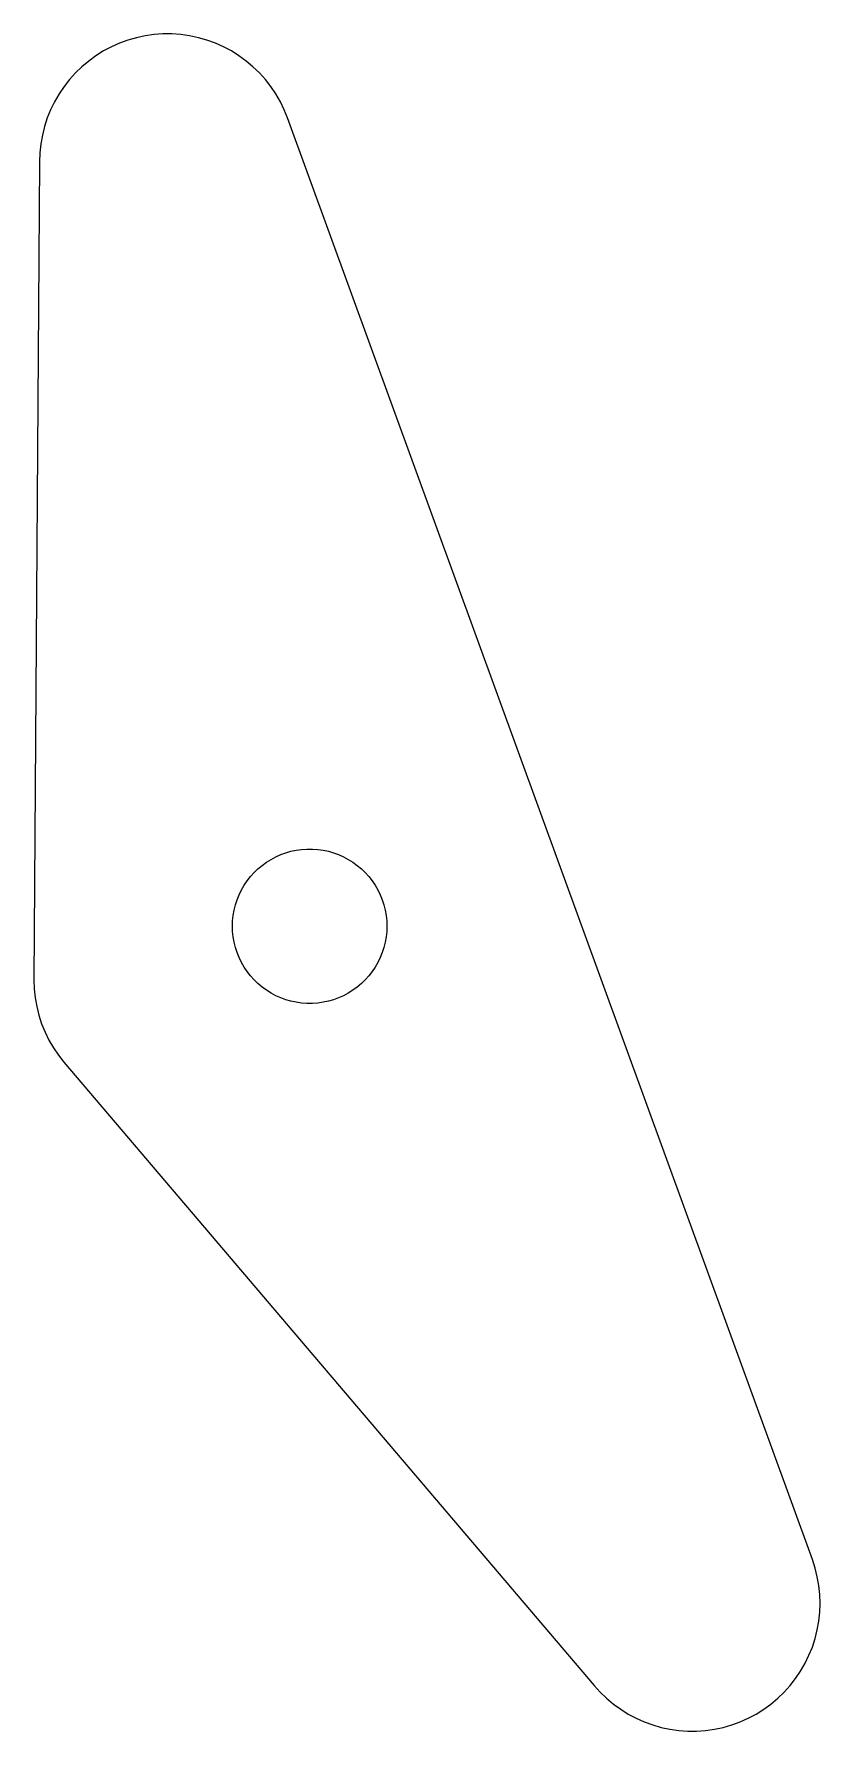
# Model space of a CAD drawing. Header units: metres. Extents: x -60.4 to -45.6, y 94.1 to 125.9.
import ezdxf

# ---------------------------------------------------------------- set-up
doc = ezdxf.new("R2010")
doc.units = ezdxf.units.M

msp = doc.modelspace()

# ---------------------------------------------------------------- linework, layer by layer
for p, q in [((-58.2761, 125.883), (-58.4399, 125.848)), ((-58.1102, 125.906), (-58.2761, 125.883)), ((-57.9431, 125.918), (-58.1102, 125.906)), ((-57.7755, 125.918), (-57.9431, 125.918)), ((-57.6084, 125.906), (-57.7755, 125.918)), ((-57.4425, 125.883), (-57.6084, 125.906)), ((-57.2787, 125.848), (-57.4425, 125.883)), ((-59.0593, 125.598), (-59.2014, 125.509)), ((-58.9114, 125.676), (-59.0593, 125.598)), ((-58.7584, 125.744), (-58.9114, 125.676)), ((-58.6009, 125.802), (-58.7584, 125.744)), ((-58.4399, 125.848), (-58.6009, 125.802)), ((-57.1177, 125.802), (-57.2787, 125.848)), ((-56.9602, 125.744), (-57.1177, 125.802)), ((-56.8072, 125.676), (-56.9602, 125.744)), ((-56.6593, 125.598), (-56.8072, 125.676)), ((-56.5172, 125.509), (-56.6593, 125.598)), ((-59.4652, 125.303), (-59.5857, 125.186)), ((-59.3369, 125.41), (-59.4652, 125.303)), ((-59.2014, 125.509), (-59.3369, 125.41)), ((-56.3817, 125.41), (-56.5172, 125.509)), ((-56.2534, 125.303), (-56.3817, 125.41)), ((-56.1329, 125.186), (-56.2534, 125.303)), ((-59.8009, 124.93), (-59.8946, 124.791)), ((-59.6978, 125.062), (-59.8009, 124.93)), ((-59.5857, 125.186), (-59.6978, 125.062)), ((-56.0208, 125.062), (-56.1329, 125.186)), ((-55.9177, 124.93), (-56.0208, 125.062)), ((-55.824, 124.791), (-55.9177, 124.93)), ((-59.9784, 124.646), (-60.0518, 124.495)), ((-59.8946, 124.791), (-59.9784, 124.646)), ((-55.7402, 124.646), (-55.824, 124.791)), ((-55.6668, 124.495), (-55.7402, 124.646)), ((-60.1146, 124.34), (-60.1663, 124.181)), ((-60.0518, 124.495), (-60.1146, 124.34)), ((-55.604, 124.34), (-55.6668, 124.495)), ((-45.7539, 97.2768), (-55.604, 124.34)), ((-60.2069, 124.018), (-60.2359, 123.853)), ((-60.1663, 124.181), (-60.2069, 124.018)), ((-60.2535, 123.687), (-60.2593, 123.519)), ((-60.2359, 123.853), (-60.2535, 123.687)), ((-60.2593, 123.519), (-60.3652, 108.156)), ((-55.6375, 110.546), (-55.5403, 110.574)), ((-55.5403, 110.574), (-55.4413, 110.595)), ((-55.4413, 110.595), (-55.341, 110.609)), ((-55.341, 110.609), (-55.2401, 110.616)), ((-55.2401, 110.616), (-55.1389, 110.616)), ((-55.1389, 110.616), (-55.0379, 110.609)), ((-55.0379, 110.609), (-54.9377, 110.595)), ((-54.9377, 110.595), (-54.8387, 110.574)), ((-54.8387, 110.574), (-54.7414, 110.546)), ((-56.2325, 110.174), (-56.1597, 110.244)), ((-56.1597, 110.244), (-56.0822, 110.309)), ((-56.0822, 110.309), (-56.0003, 110.369)), ((-56.0003, 110.369), (-55.9145, 110.422)), ((-55.9145, 110.422), (-55.8251, 110.47)), ((-55.8251, 110.47), (-55.7327, 110.511)), ((-55.7327, 110.511), (-55.6375, 110.546)), ((-54.7414, 110.546), (-54.6463, 110.511)), ((-54.6463, 110.511), (-54.5538, 110.47)), ((-54.5538, 110.47), (-54.4645, 110.422)), ((-54.4645, 110.422), (-54.3786, 110.369)), ((-54.3786, 110.369), (-54.2968, 110.309)), ((-54.2968, 110.309), (-54.2192, 110.244)), ((-54.2192, 110.244), (-54.1464, 110.174)), ((-56.4697, 109.847), (-56.4191, 109.935)), ((-56.4191, 109.935), (-56.3625, 110.019)), ((-56.3625, 110.019), (-56.3002, 110.099)), ((-56.3002, 110.099), (-56.2325, 110.174)), ((-54.1464, 110.174), (-54.0787, 110.099)), ((-54.0787, 110.099), (-54.0164, 110.019)), ((-54.0164, 110.019), (-53.9598, 109.935)), ((-53.9598, 109.935), (-53.9092, 109.847)), ((-56.5833, 109.566), (-56.552, 109.663)), ((-56.552, 109.663), (-56.5141, 109.756)), ((-56.5141, 109.756), (-56.4697, 109.847)), ((-53.9092, 109.847), (-53.8648, 109.756)), ((-53.8648, 109.756), (-53.8269, 109.663)), ((-53.8269, 109.663), (-53.7956, 109.566)), ((-56.6359, 109.268), (-56.6254, 109.368)), ((-56.6254, 109.368), (-56.6078, 109.468)), ((-56.6078, 109.468), (-56.5833, 109.566)), ((-53.7956, 109.566), (-53.7712, 109.468)), ((-53.7712, 109.468), (-53.7536, 109.368)), ((-53.7536, 109.368), (-53.743, 109.268)), ((-56.6395, 109.167), (-56.6359, 109.268)), ((-56.6359, 109.066), (-56.6395, 109.167)), ((-56.6254, 108.965), (-56.6359, 109.066)), ((-56.6078, 108.865), (-56.6254, 108.965)), ((-53.7536, 108.965), (-53.7712, 108.865)), ((-53.743, 109.066), (-53.7536, 108.965)), ((-53.743, 109.268), (-53.7395, 109.167)), ((-53.7395, 109.167), (-53.743, 109.066)), ((-56.5833, 108.767), (-56.6078, 108.865)), ((-56.552, 108.671), (-56.5833, 108.767)), ((-56.5141, 108.577), (-56.552, 108.671)), ((-53.8269, 108.671), (-53.8648, 108.577)), ((-53.7956, 108.767), (-53.8269, 108.671)), ((-53.7712, 108.865), (-53.7956, 108.767)), ((-56.4697, 108.486), (-56.5141, 108.577)), ((-56.4191, 108.398), (-56.4697, 108.486)), ((-56.3626, 108.314), (-56.4191, 108.398)), ((-53.9598, 108.398), (-54.0164, 108.314)), ((-53.9092, 108.486), (-53.9598, 108.398)), ((-53.8648, 108.577), (-53.9092, 108.486)), ((-60.3652, 108.156), (-60.3593, 107.989)), ((-56.3002, 108.235), (-56.3626, 108.314)), ((-56.2325, 108.159), (-56.3002, 108.235)), ((-56.1597, 108.089), (-56.2325, 108.159)), ((-56.0822, 108.024), (-56.1597, 108.089)), ((-56.0003, 107.965), (-56.0822, 108.024)), ((-54.2968, 108.024), (-54.3786, 107.965)), ((-54.2192, 108.089), (-54.2968, 108.024)), ((-54.1464, 108.159), (-54.2192, 108.089)), ((-54.0787, 108.235), (-54.1464, 108.159)), ((-54.0164, 108.314), (-54.0787, 108.235)), ((-60.3593, 107.989), (-60.3418, 107.822)), ((-60.3418, 107.822), (-60.3127, 107.657)), ((-55.9145, 107.911), (-56.0003, 107.965)), ((-55.8251, 107.863), (-55.9145, 107.911)), ((-55.7327, 107.822), (-55.8251, 107.863)), ((-55.6376, 107.788), (-55.7327, 107.822)), ((-55.5403, 107.76), (-55.6376, 107.788)), ((-55.4413, 107.739), (-55.5403, 107.76)), ((-55.341, 107.725), (-55.4413, 107.739)), ((-55.2401, 107.718), (-55.341, 107.725)), ((-55.1389, 107.718), (-55.2401, 107.718)), ((-55.0379, 107.725), (-55.1389, 107.718)), ((-54.9377, 107.739), (-55.0379, 107.725)), ((-54.8387, 107.76), (-54.9377, 107.739)), ((-54.7414, 107.788), (-54.8387, 107.76)), ((-54.6463, 107.822), (-54.7414, 107.788)), ((-54.5538, 107.863), (-54.6463, 107.822)), ((-54.4645, 107.911), (-54.5538, 107.863)), ((-54.3786, 107.965), (-54.4645, 107.911)), ((-60.3127, 107.657), (-60.2722, 107.495)), ((-60.2722, 107.495), (-60.2204, 107.336)), ((-60.2204, 107.336), (-60.1577, 107.18)), ((-60.1577, 107.18), (-60.0843, 107.03)), ((-60.0843, 107.03), (-60.0005, 106.885)), ((-60.0005, 106.885), (-59.9068, 106.746)), ((-59.9068, 106.746), (-59.8037, 106.614)), ((-59.8037, 106.614), (-49.8476, 94.9133)), ((-45.7021, 97.1175), (-45.7539, 97.2768)), ((-45.6616, 96.955), (-45.7021, 97.1175)), ((-45.6325, 96.79), (-45.6616, 96.955)), ((-45.615, 96.6234), (-45.6325, 96.79)), ((-45.6091, 96.456), (-45.615, 96.6234)), ((-45.6325, 96.122), (-45.615, 96.2886)), ((-45.615, 96.2886), (-45.6091, 96.456)), ((-45.7021, 95.7944), (-45.6616, 95.957)), ((-45.6616, 95.957), (-45.6325, 96.122)), ((-45.8166, 95.4798), (-45.7539, 95.6351)), ((-45.7539, 95.6351), (-45.7021, 95.7944)), ((-45.9738, 95.1842), (-45.89, 95.3292)), ((-45.89, 95.3292), (-45.8166, 95.4798)), ((-46.1706, 94.9133), (-46.0675, 95.0453)), ((-46.0675, 95.0453), (-45.9738, 95.1842)), ((-49.8476, 94.9133), (-49.7355, 94.7888)), ((-49.7355, 94.7888), (-49.615, 94.6724)), ((-49.615, 94.6724), (-49.4867, 94.5647)), ((-46.5315, 94.5647), (-46.4032, 94.6724)), ((-46.4032, 94.6724), (-46.2827, 94.7888)), ((-46.2827, 94.7888), (-46.1706, 94.9133)), ((-49.4867, 94.5647), (-49.3512, 94.4663)), ((-49.3512, 94.4663), (-49.2091, 94.3775)), ((-49.2091, 94.3775), (-49.0612, 94.2989)), ((-46.957, 94.2989), (-46.8091, 94.3775)), ((-46.8091, 94.3775), (-46.6671, 94.4663)), ((-46.6671, 94.4663), (-46.5315, 94.5647)), ((-49.0612, 94.2989), (-48.9082, 94.2307)), ((-48.9082, 94.2307), (-48.7508, 94.1734)), ((-48.7508, 94.1734), (-48.5897, 94.1273)), ((-48.5897, 94.1273), (-48.4259, 94.0924)), ((-48.4259, 94.0924), (-48.26, 94.0691)), ((-48.26, 94.0691), (-48.0929, 94.0574)), ((-48.0929, 94.0574), (-47.9254, 94.0574)), ((-47.9254, 94.0574), (-47.7583, 94.0691)), ((-47.7583, 94.0691), (-47.5924, 94.0924)), ((-47.5924, 94.0924), (-47.4285, 94.1273)), ((-47.4285, 94.1273), (-47.2675, 94.1734)), ((-47.2675, 94.1734), (-47.1101, 94.2307)), ((-47.1101, 94.2307), (-46.957, 94.2989))]:
    msp.add_line(p, q)

doc.saveas('drawing.dxf')
